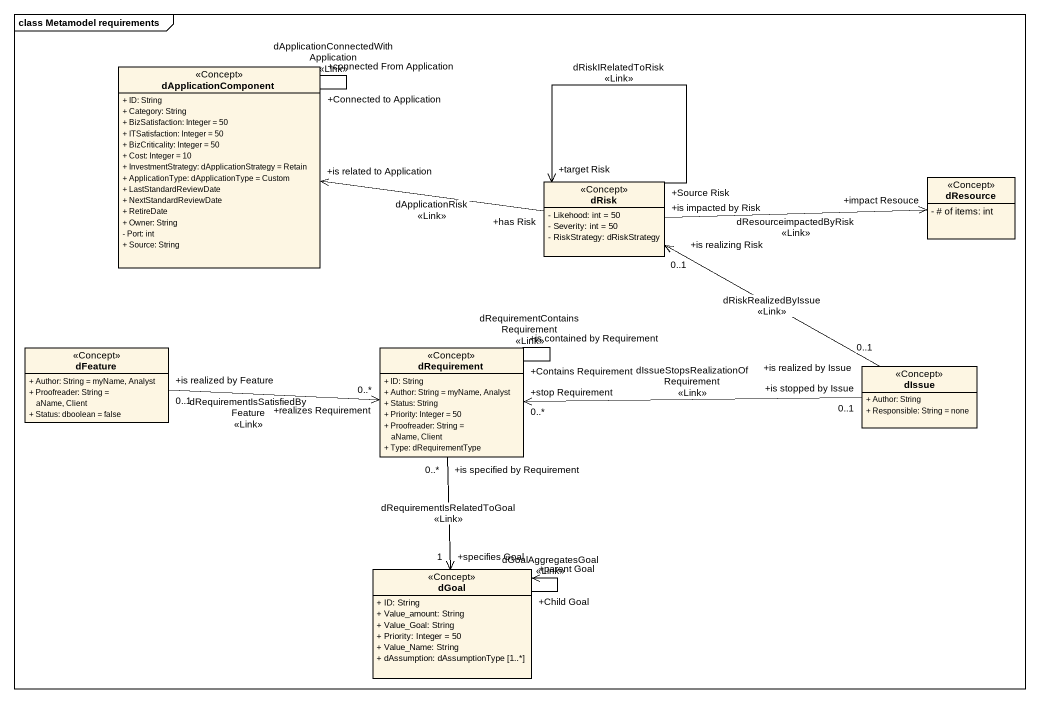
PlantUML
@startuml
mainframe class Metamodel requirements
hide circle
hide empty members
skinparam classAttributeIconSize 0
class dApplicationComponent <<Concept>> {
  + ID: String
  + Category: String
  + BizSatisfaction: Integer = 50
  + ITSatisfaction: Integer = 50
  + BizCriticality: Integer = 50
  + Cost: Integer = 10
  + InvestmentStrategy: dApplicationStrategy = Retain
  + ApplicationType: dApplicationType = Custom
  + LastStandardReviewDate
  + NextStandardReviewDate
  + RetireDate
  + Owner: String
  - Port: int
  + Source: String
}
class dRisk <<Concept>> {
  - Likehood: int = 50
  - Severity: int = 50
  - RiskStrategy: dRiskStrategy
}
class dResource <<Concept>> {
  - # of items: int
}
class dFeature <<Concept>> {
  + Author: String = myName, Analyst
  + Proofreader: String = aName, Client
  + Status: dboolean = false
}
class dRequirement <<Concept>> {
  + ID: String
  + Author: String = myName, Analyst
  + Status: String
  + Priority: Integer = 50
  + Proofreader: String = aName, Client
  + Type: dRequirementType
}
class dIssue <<Concept>> {
  + Author: String
  + Responsible: String = none
}
class dGoal <<Concept>> {
  + ID: String
  + Value_amount: String
  + Value_Goal: String
  + Priority: Integer = 50
  + Value_Name: String
  + dAssumption: dAssumptionType [1..*]
}
dApplicationComponent "+Connected to Application" -- "+connected From Application" dApplicationComponent : dApplicationConnectedWithApplication\n<<Link>>
dRisk "+has Risk" -left-> "+is related to Application" dApplicationComponent : dApplicationRisk\n<<Link>>
dRisk "+Source Risk" --> "+target Risk" dRisk : dRiskIRelatedToRisk\n<<Link>>
dRisk "+is impacted by Risk" -right-> "+impact Resouce" dResource : dResourceimpactedByRisk\n<<Link>>
dFeature "+is realized by Feature\n0..1" -right-> "+realizes Requirement\n0..*" dRequirement : dRequirementIsSatisfiedByFeature\n<<Link>>
dRequirement "+Contains Requirement" -- "+is contained by Requirement" dRequirement : dRequirementContainsRequirement\n<<Link>>
dRequirement "+is specified by Requirement\n0..*" --> "+specifies Goal\n1" dGoal : dRequirementIsRelatedToGoal\n<<Link>>
dIssue "+is realized by Issue\n0..1" -left-> "+is realizing Risk\n0..1" dRisk : dRiskRealizedByIssue\n<<Link>>
dIssue "+is stopped by Issue\n0..1" -left-> "+stop Requirement\n0..*" dRequirement : dIssueStopsRealizationOfRequirement\n<<Link>>
dGoal "+Child Goal" --> "+parent Goal" dGoal : dGoalAggregatesGoal\n<<Link>>
@enduml
